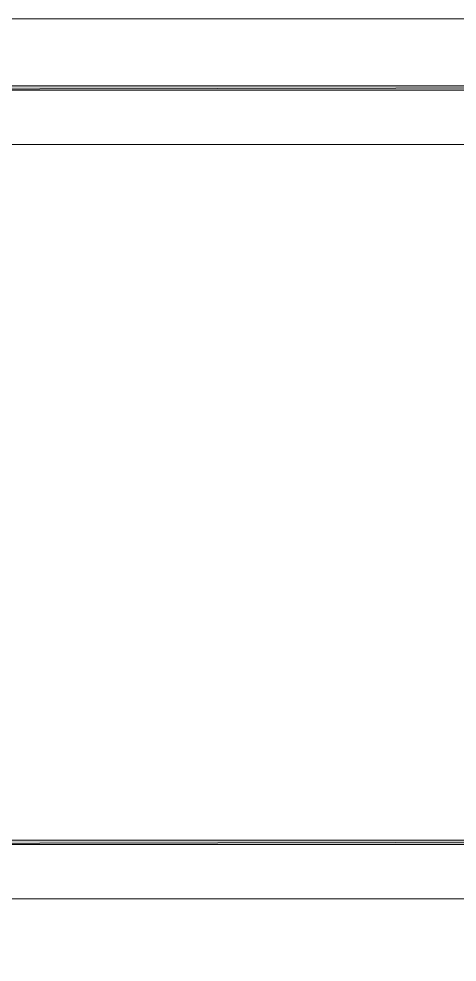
# Model space of a CAD drawing. Header units: millimetres. Extents: x 0 to 420, y 0 to 297.
# Drawn here: x 136.1 to 205.8, y 146.9 to 297 of the extents above; entities that cross this region are included whole.
import ezdxf

# ---------------------------------------------------------------- set-up
doc = ezdxf.new("R2010")
doc.units = ezdxf.units.MM

msp = doc.modelspace()

# ---------------------------------------------------------------- hatches: boundary and pattern name
h = msp.add_hatch(color=7)
h.paths.add_polyline_path([(394.17, 285.62), (394.17, 286.32), (26.18, 285.62), (394.17, 285.62)])
h.paths.add_polyline_path([(394.17, 286.32), (26.18, 285.62), (26.18, 286.32), (394.17, 286.32)])
h = msp.add_hatch(color=7)
h.paths.add_polyline_path([(394.17, 165.63), (394.17, 166.33), (26.18, 165.63), (394.17, 165.63)])
h.paths.add_polyline_path([(394.17, 166.33), (26.18, 165.63), (26.18, 166.33), (394.17, 166.33)])

# ---------------------------------------------------------------- linework, layer by layer
at = {"lineweight": 13}
msp.add_lwpolyline([(0.19, 0), (0.19, 296.97), (420.16, 296.97), (420.16, 0)], close=True, dxfattribs=at)
at = {"lineweight": 0}
for points in [[(394.17, 285.62), (394.17, 286.32), (26.18, 285.62)], [(394.17, 286.32), (26.18, 285.62), (26.18, 286.32)], [(394.17, 165.63), (394.17, 166.33), (26.18, 165.63)], [(394.17, 166.33), (26.18, 165.63), (26.18, 166.33)]]:
    msp.add_lwpolyline(points, close=True, dxfattribs=at)
at = {"lineweight": 13}
for points in [[(394.17, 276.99), (26.18, 276.99)], [(394.17, 156.99), (26.18, 156.99)]]:
    msp.add_lwpolyline(points, dxfattribs=at)

doc.saveas('drawing.dxf')
